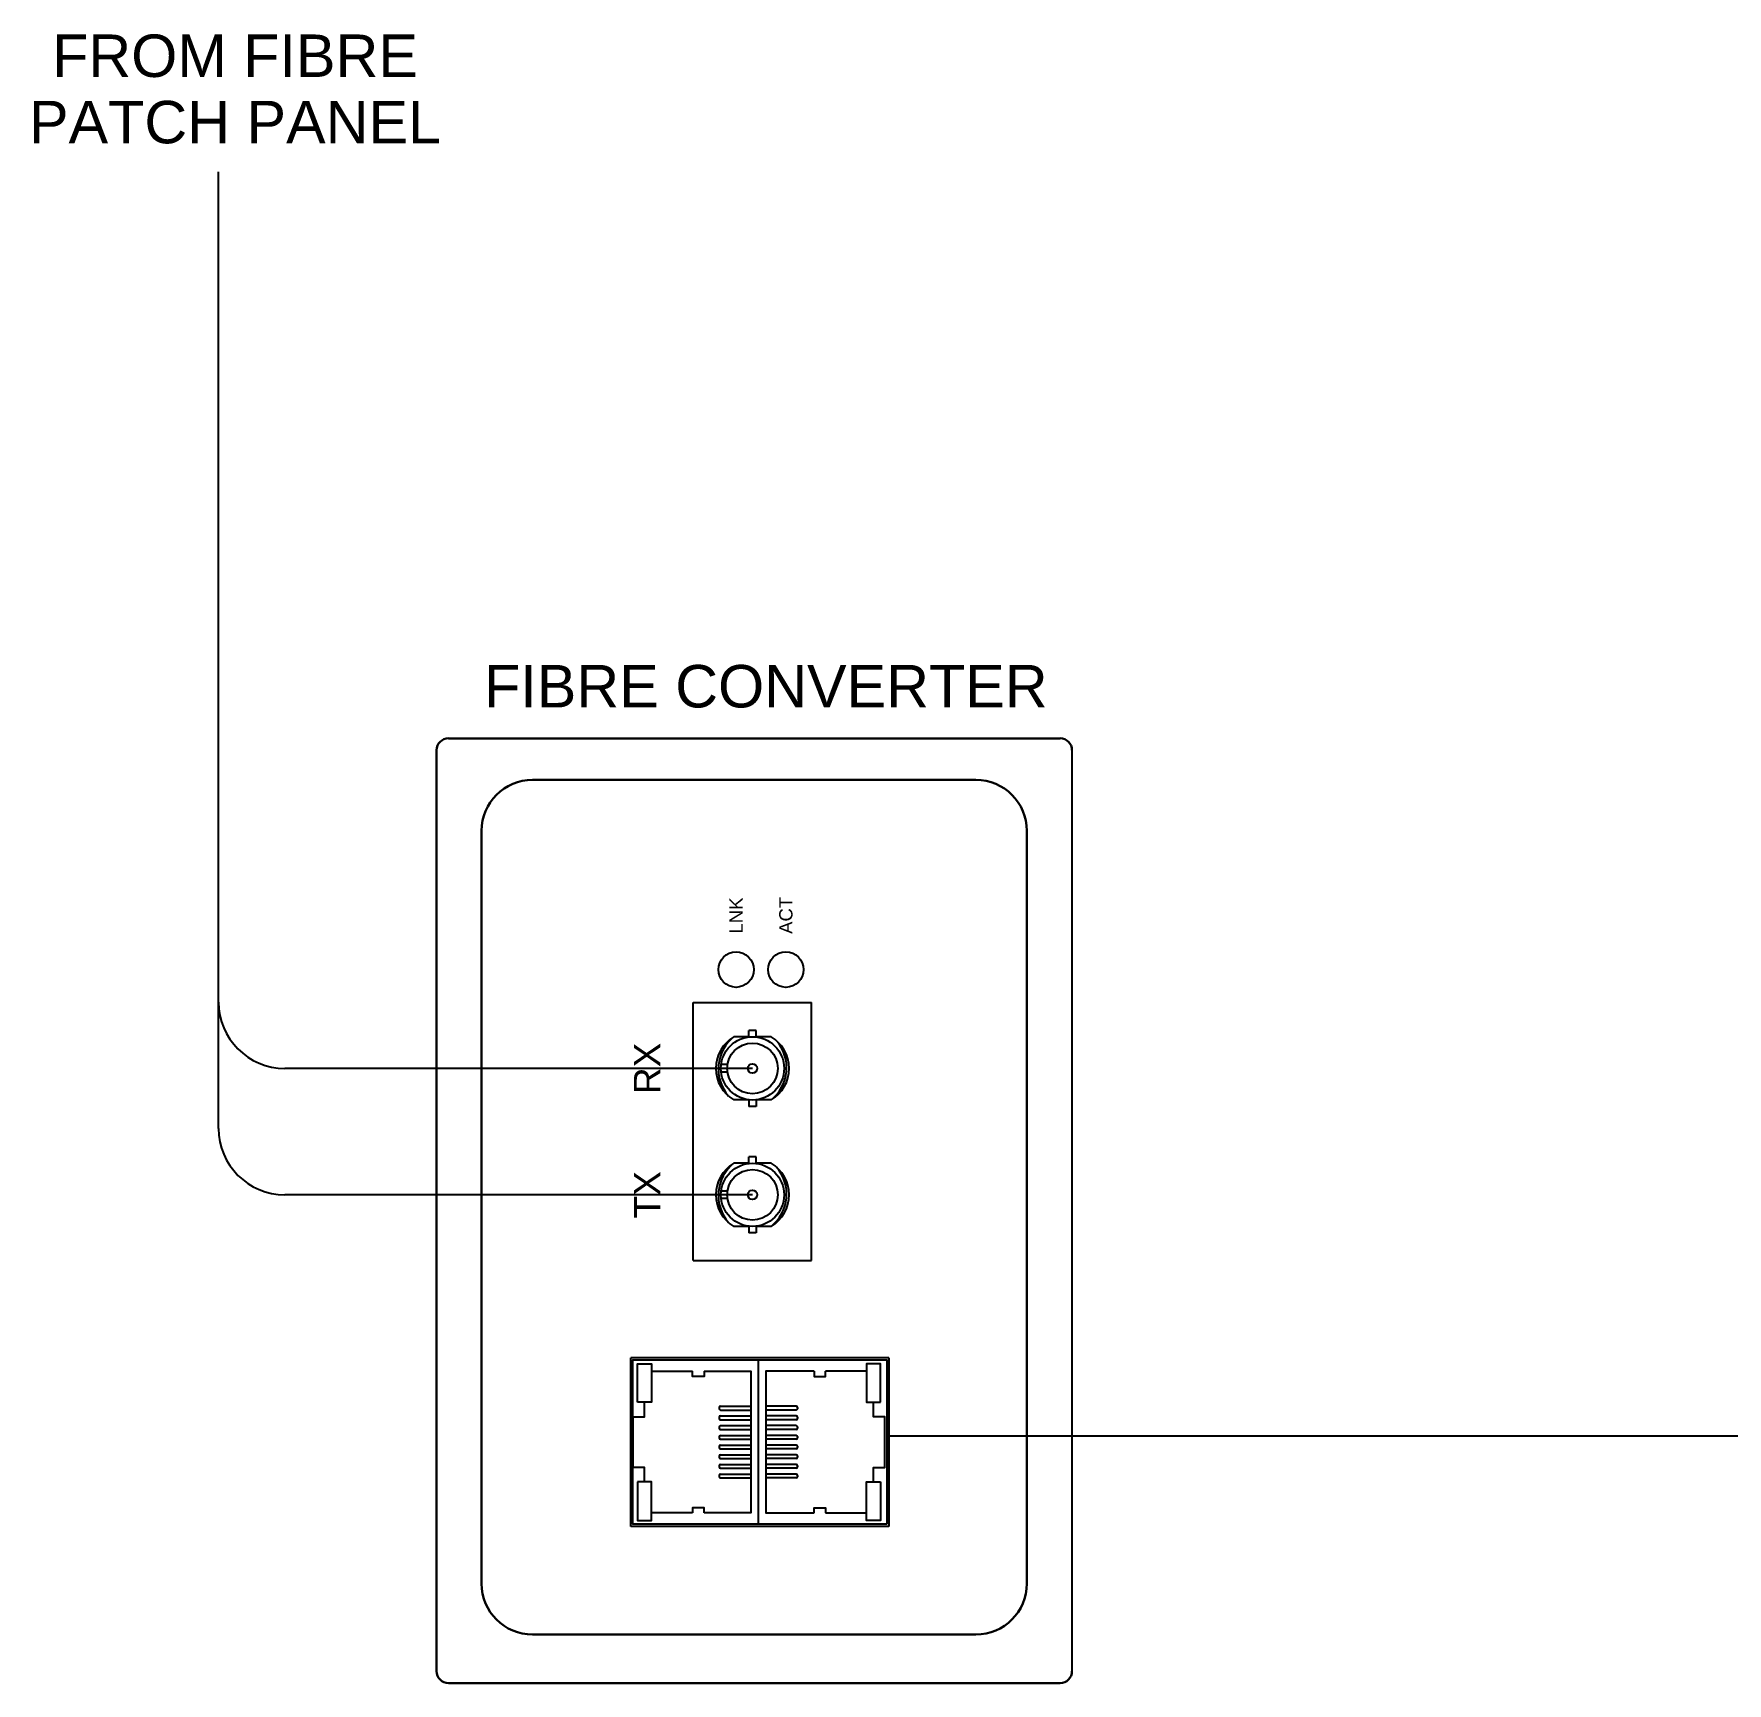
# Model space of a CAD drawing. Extents: x 7.2 to 27.9, y 6.4 to 16.8.
# Drawn here: x 7.18 to 13.56, y 7.76 to 13.97 of the extents above; entities that cross this region are included whole.
import ezdxf
from ezdxf.enums import TextEntityAlignment as Align

# ---------------------------------------------------------------- set-up
doc = ezdxf.new("R2010")
doc.units = 0
for name, color, linetype, lineweight in [('N-ANNO-TEXT', 2, 'Continuous', 18), ('N-CONT-PANL', 3, 'Continuous', 25), ('N-DIAG', 4, 'Continuous', 25)]:
    doc.layers.add(name, color=color, linetype=linetype, lineweight=lineweight)
doc.styles.add('_CGS_2-5_NOTES', font='arial.ttf', dxfattribs={"height": 2.5})

msp = doc.modelspace()

# ---------------------------------------------------------------- linework, layer by layer
at = {"layer": 'N-CONT-PANL', "linetype": 'Continuous', "lineweight": 30}
for p, q in [((8.7402, 11.3181), (11.0448, 11.3181)), ((8.6956, 7.8039), (8.6956, 11.2735)), ((11.0448, 7.7592), (8.7402, 7.7592))]:
    msp.add_line(p, q, dxfattribs=at)
at = {"layer": 'N-CONT-PANL'}
for p, q in [((11.0895, 11.2735), (11.0895, 7.8039)), ((9.6629, 10.3226), (10.1087, 10.3226)), ((9.6629, 9.351), (9.6629, 10.3226)), ((10.1087, 9.351), (10.1087, 10.3226)), ((9.8715, 10.1931), (9.8715, 10.218)), ((9.9001, 10.218), (9.8715, 10.218)), ((9.9001, 10.1931), (9.9001, 10.218)), ((9.8715, 10.194), (9.8158, 10.194)), ((9.9558, 10.194), (9.9001, 10.194)), ((9.7916, 10.0892), (9.7676, 10.0892)), ((9.7916, 10.0607), (9.7676, 10.0607)), ((9.8715, 9.9559), (9.8158, 9.9559)), ((9.8715, 9.9567), (9.8715, 9.9319)), ((9.9001, 9.9567), (9.9001, 9.9319)), ((9.9558, 9.9559), (9.9001, 9.9559)), ((9.9001, 9.9319), (9.8715, 9.9319)), ((9.8715, 9.7178), (9.8158, 9.7178)), ((9.8715, 9.7169), (9.8715, 9.7418)), ((9.9001, 9.7418), (9.8715, 9.7418)), ((9.9001, 9.7169), (9.9001, 9.7418)), ((9.9558, 9.7178), (9.9001, 9.7178)), ((9.7916, 9.613), (9.7676, 9.613)), ((9.7916, 9.5844), (9.7676, 9.5844)), ((9.8715, 9.4796), (9.8158, 9.4796)), ((9.8715, 9.4805), (9.8715, 9.4556)), ((9.9001, 9.4556), (9.8715, 9.4556)), ((9.9001, 9.4805), (9.9001, 9.4556)), ((9.9558, 9.4796), (9.9001, 9.4796)), ((9.6629, 9.351), (10.1087, 9.351)), ((9.4274, 8.3496), (9.4274, 8.9849)), ((10.399, 8.9849), (9.4274, 8.9849)), ((9.908, 8.358), (9.908, 8.9765)), ((10.399, 8.9849), (10.399, 8.3496)), ((9.7604, 8.7976), (9.7604, 8.7928)), ((9.7604, 8.761), (9.7604, 8.7562)), ((9.7652, 8.8023), (9.8795, 8.8023)), ((9.7652, 8.788), (9.8795, 8.788)), ((9.7652, 8.7658), (9.8795, 8.7658)), ((9.7652, 8.7515), (9.8795, 8.7515)), ((10.0509, 8.8023), (9.9366, 8.8023)), ((10.0509, 8.788), (9.9366, 8.788)), ((10.0509, 8.7658), (9.9366, 8.7658)), ((10.0509, 8.7515), (9.9366, 8.7515)), ((10.0557, 8.7976), (10.0557, 8.7928)), ((10.0557, 8.761), (10.0557, 8.7562)), ((9.7604, 8.7244), (9.7604, 8.7197)), ((9.7604, 8.6879), (9.7604, 8.6831)), ((9.7652, 8.7292), (9.8795, 8.7292)), ((9.7652, 8.7149), (9.8795, 8.7149)), ((9.7652, 8.6926), (9.8795, 8.6926)), ((9.7652, 8.6784), (9.8795, 8.6784)), ((10.0509, 8.7292), (9.9366, 8.7292)), ((10.0509, 8.7149), (9.9366, 8.7149)), ((10.0509, 8.6926), (9.9366, 8.6926)), ((10.0509, 8.6784), (9.9366, 8.6784)), ((10.0557, 8.7244), (10.0557, 8.7197)), ((10.0557, 8.6879), (10.0557, 8.6831)), ((9.7604, 8.6513), (9.7604, 8.6466)), ((9.7604, 8.6148), (9.7604, 8.61)), ((9.7652, 8.6561), (9.8795, 8.6561)), ((9.7652, 8.6418), (9.8795, 8.6418)), ((9.7652, 8.6195), (9.8795, 8.6195)), ((10.0509, 8.6561), (9.9366, 8.6561)), ((10.0509, 8.6418), (9.9366, 8.6418)), ((10.0509, 8.6195), (9.9366, 8.6195)), ((10.0557, 8.6513), (10.0557, 8.6466)), ((10.0557, 8.6148), (10.0557, 8.61)), ((9.7604, 8.5782), (9.7604, 8.5734)), ((9.7652, 8.6052), (9.8795, 8.6052)), ((9.7652, 8.583), (9.8795, 8.583)), ((9.7652, 8.5687), (9.8795, 8.5687)), ((10.0509, 8.6052), (9.9366, 8.6052)), ((10.0509, 8.583), (9.9366, 8.583)), ((10.0509, 8.5687), (9.9366, 8.5687)), ((10.0557, 8.5782), (10.0557, 8.5734)), ((9.7604, 8.5416), (9.7604, 8.5369)), ((9.7652, 8.5464), (9.8795, 8.5464)), ((9.7652, 8.5321), (9.8795, 8.5321)), ((10.0509, 8.5464), (9.9366, 8.5464)), ((10.0509, 8.5321), (9.9366, 8.5321)), ((10.0557, 8.5416), (10.0557, 8.5369)), ((10.399, 8.3496), (9.4274, 8.3496))]:
    msp.add_line(p, q, dxfattribs=at)
at = {"layer": 'N-CONT-PANL', "lineweight": 30}
for p, q in [((9.0573, 11.1618), (10.7277, 11.1618)), ((8.8653, 8.1344), (8.8653, 10.9697)), ((10.9198, 10.9697), (10.9198, 8.1344)), ((10.7277, 7.9423), (9.0573, 7.9423))]:
    msp.add_line(p, q, dxfattribs=at)
at = {"layer": 'N-CONT-PANL'}
for points in [[(10.3918, 8.358), (9.4346, 8.358), (9.4346, 8.9765), (10.3918, 8.9765)], [(9.4532, 8.8172), (9.4532, 8.9625), (9.5056, 8.9625), (9.5056, 8.8172)], [(10.3676, 8.8172), (10.3676, 8.9625), (10.3152, 8.9625), (10.3152, 8.8172)], [(9.4532, 8.5172), (9.4532, 8.3719), (9.5056, 8.3719), (9.5056, 8.5172)], [(10.3676, 8.5172), (10.3676, 8.3719), (10.3152, 8.3719), (10.3152, 8.5172)]]:
    msp.add_lwpolyline(points, close=True, dxfattribs=at)
for points in [[(9.5056, 8.9339), (9.6604, 8.9339)], [(9.7033, 8.9339), (9.7033, 8.9148), (9.6604, 8.9148), (9.6604, 8.9339)], [(9.7033, 8.9339), (9.8795, 8.9339), (9.8795, 8.4005), (9.7033, 8.4005)], [(10.1176, 8.9339), (9.9366, 8.9339), (9.9366, 8.4005), (10.1176, 8.4005)], [(10.1176, 8.9339), (10.1176, 8.9148), (10.1605, 8.9148), (10.1605, 8.9339)], [(10.3152, 8.9339), (10.1605, 8.9339)], [(9.4794, 8.5172), (9.4794, 8.572), (9.4366, 8.572), (9.4366, 8.7625), (9.4794, 8.7625), (9.4794, 8.8172)], [(10.3414, 8.5172), (10.3414, 8.572), (10.3843, 8.572), (10.3843, 8.7625), (10.3414, 8.7625), (10.3414, 8.8172)], [(9.6604, 8.4005), (9.5056, 8.4005)], [(9.7033, 8.4005), (9.7033, 8.4197), (9.6604, 8.4197), (9.6604, 8.4005)], [(10.1176, 8.4005), (10.1176, 8.4197), (10.1605, 8.4197), (10.1605, 8.4005)], [(10.1605, 8.4005), (10.3152, 8.4005)]]:
    msp.add_lwpolyline(points, dxfattribs=at)
for centre, radius in [((9.8239, 10.4469), 0.0667), ((10.0115, 10.4469), 0.0667), ((9.8858, 10.0749), 0.1191), ((9.8858, 10.0749), 0.0953), ((9.8858, 10.0749), 0.0177), ((9.8858, 9.5987), 0.1191), ((9.8858, 9.5987), 0.0953), ((9.8858, 9.5987), 0.0177)]:
    msp.add_circle(centre, radius, dxfattribs=at)
at = {"layer": 'N-CONT-PANL', "linetype": 'Continuous', "lineweight": 30}
for centre, start, end in [((8.7402, 11.2735), 90, 180), ((11.0448, 11.2735), 0, 90), ((8.7402, 7.8039), 180, 270), ((11.0448, 7.8039), 270, 0)]:
    msp.add_arc(centre, 0.0447, start, end, dxfattribs=at)
at = {"layer": 'N-CONT-PANL', "lineweight": 30}
for centre, start, end in [((9.0573, 10.9697), 90, 180), ((10.7277, 10.9697), 360, 90), ((9.0573, 8.1344), 180, 270), ((10.7277, 8.1344), 270, 0)]:
    msp.add_arc(centre, 0.192, start, end, dxfattribs=at)
at = {"layer": 'N-CONT-PANL'}
for centre, radius, start, end in [((9.8858, 10.0749), 0.1381, 120.45031, 239.54969), ((9.9127, 10.0725), 0.1554, 128.55772, 220.987), ((9.8858, 10.0749), 0.1381, 300.45031, 59.54969), ((9.8589, 10.0774), 0.1554, 308.55772, 40.987), ((9.8858, 9.5987), 0.1381, 120.45031, 239.54969), ((9.9127, 9.5962), 0.1554, 128.55772, 220.987), ((9.8858, 9.5987), 0.1381, 300.45031, 59.54969), ((9.8589, 9.6012), 0.1554, 308.55772, 40.987), ((9.7652, 8.7976), 0.00476, 90, 180), ((9.7652, 8.7928), 0.00476, 180, 270), ((9.7652, 8.761), 0.00476, 90, 180), ((9.7652, 8.7562), 0.00476, 180, 270), ((10.0509, 8.7976), 0.00476, 0, 90), ((10.0509, 8.7928), 0.00476, 270, 0), ((10.0509, 8.761), 0.00476, 0, 90), ((10.0509, 8.7562), 0.00476, 270, 0), ((9.7652, 8.7244), 0.00476, 90, 180), ((9.7652, 8.7197), 0.00476, 180, 270), ((9.7652, 8.6879), 0.00476, 90, 180), ((9.7652, 8.6831), 0.00476, 180, 270), ((10.0509, 8.7244), 0.00476, 0, 90), ((10.0509, 8.7197), 0.00476, 270, 0), ((10.0509, 8.6879), 0.00476, 0, 90), ((10.0509, 8.6831), 0.00476, 270, 0), ((9.7652, 8.6513), 0.00476, 90, 180), ((9.7652, 8.6466), 0.00476, 180, 270), ((9.7652, 8.6148), 0.00476, 90, 180), ((10.0509, 8.6513), 0.00476, 0, 90), ((10.0509, 8.6466), 0.00476, 270, 0), ((10.0509, 8.6148), 0.00476, 0, 90), ((9.7652, 8.61), 0.00476, 180, 270), ((9.7652, 8.5782), 0.00476, 90, 180), ((9.7652, 8.5734), 0.00476, 180, 270), ((10.0509, 8.61), 0.00476, 270, 0), ((10.0509, 8.5782), 0.00476, 0, 90), ((10.0509, 8.5734), 0.00476, 270, 0), ((9.7652, 8.5416), 0.00476, 90, 180), ((9.7652, 8.5369), 0.00476, 180, 270), ((10.0509, 8.5416), 0.00476, 0, 90), ((10.0509, 8.5369), 0.00476, 270, 0)]:
    msp.add_arc(centre, radius, start, end, dxfattribs=at)
at = {"layer": 'N-DIAG'}
for p, q in [((7.8741, 9.8487), (7.8741, 13.4519)), ((9.8858, 10.0749), (8.1241, 10.0749)), ((9.8858, 9.5987), (8.1241, 9.5987)), ((14.4274, 8.69), (10.399, 8.69))]:
    msp.add_line(p, q, dxfattribs=at)
for centre in [(8.1241, 10.3249), (8.1241, 9.8487)]:
    msp.add_arc(centre, 0.25, 180, 270, dxfattribs=at)

# ---------------------------------------------------------------- texts
at = {"layer": 'N-ANNO-TEXT', "linetype": 'Continuous', "style": '_CGS_2-5_NOTES'}
for s, p in [('FROM FIBRE', (7.9362, 13.8095, 1.992)), ('PATCH PANEL', (7.9362, 13.5595, 1.992)), ('FIBRE CONVERTER', (9.9362, 11.4345, 1.992))]:
    msp.add_text(s, height=0.16, dxfattribs=at).set_placement(p, align=Align.CENTER)
at = {"layer": 'N-ANNO-TEXT', "linetype": 'ByBlock', "style": '_CGS_2-5_NOTES'}
for s, height, p in [('LNK', 0.05, (9.8239, 10.6508)), ('ACT', 0.05, (10.0115, 10.6514)), ('RX', 0.1, (9.4892, 10.0749)), ('TX', 0.1, (9.4892, 9.5987))]:
    msp.add_text(s, height=height, rotation=90, dxfattribs=at).set_placement(p, align=Align.MIDDLE_CENTER)

doc.saveas('drawing.dxf')
